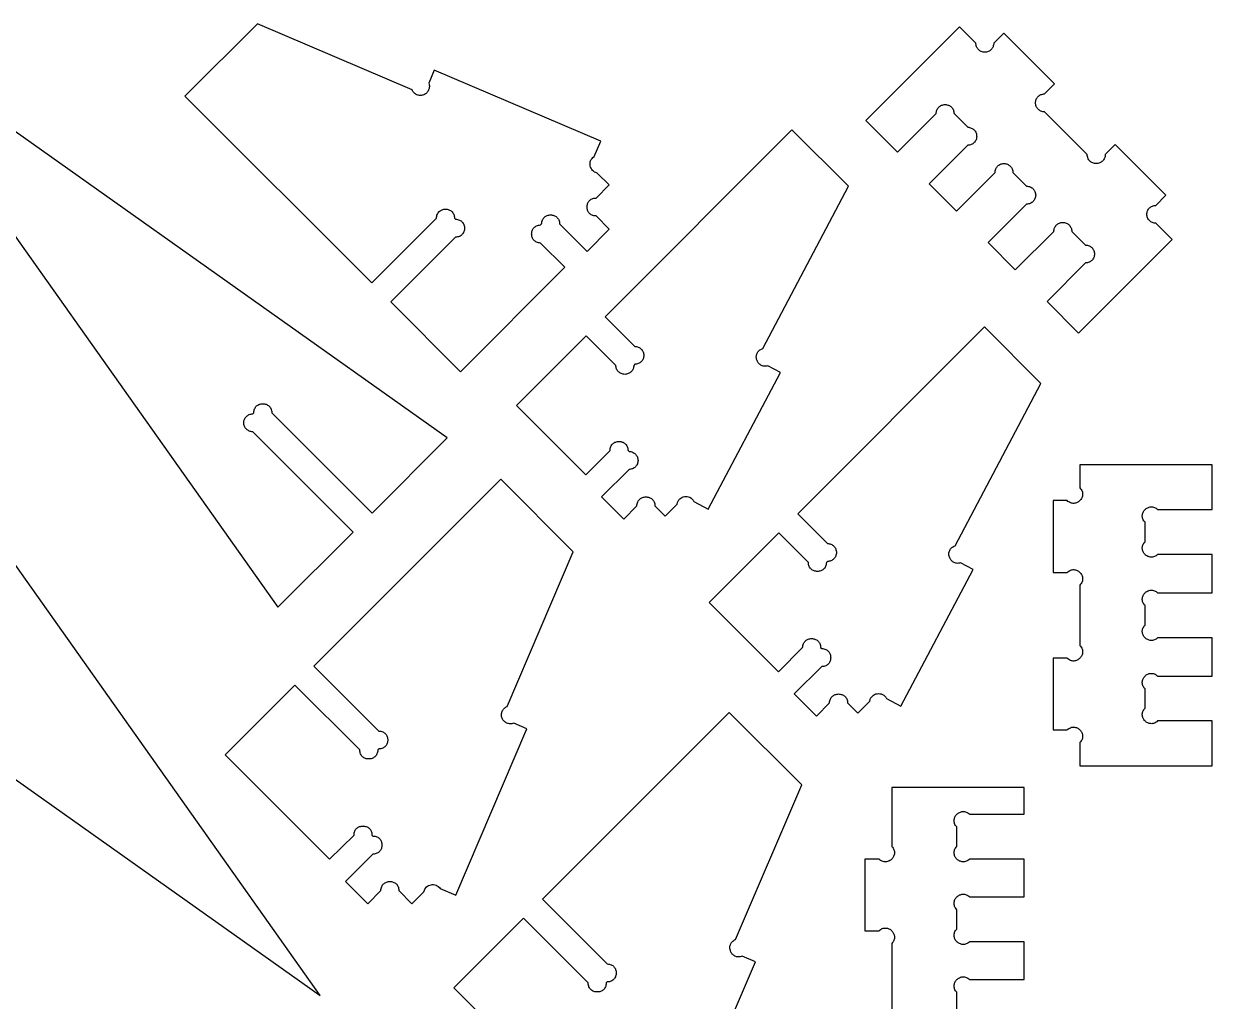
# Model space of a CAD drawing. Extents: x 105 to 1294, y 104 to 1295.
# Drawn here: x 1125.3 to 1257.9, y 1185.4 to 1294.4 of the extents above; entities that cross this region are included whole.
import ezdxf

# ---------------------------------------------------------------- set-up
doc = ezdxf.new("R2010")
doc.units = 0
doc.layers.add('LAYER_1', color=62, linetype='CONTINUOUS')

msp = doc.modelspace()

# ---------------------------------------------------------------- linework, layer by layer
at = {"layer": 'LAYER_1'}
for points in [[(1152.94, 1251.02), (1164.14, 1239.83), (1172.53, 1248.22), (1107.62, 1294.22), (1153.63, 1229.32), (1162.02, 1237.7), (1150.81, 1248.91), (1150.71, 1248.91), (1150.61, 1248.93), (1150.52, 1248.95), (1150.43, 1248.98), (1150.34, 1249.03), (1150.26, 1249.08), (1150.18, 1249.13), (1150.11, 1249.2), (1150.04, 1249.27), (1149.99, 1249.35), (1149.94, 1249.43), (1149.89, 1249.52), (1149.86, 1249.61), (1149.84, 1249.7), (1149.82, 1249.8), (1149.82, 1249.9), (1149.82, 1250.01), (1149.84, 1250.11), (1149.86, 1250.2), (1149.89, 1250.29), (1149.94, 1250.38), (1149.99, 1250.46), (1150.04, 1250.54), (1150.11, 1250.61), (1150.18, 1250.68), (1150.26, 1250.73), (1150.34, 1250.78), (1150.43, 1250.82), (1150.52, 1250.86), (1150.61, 1250.88), (1150.71, 1250.9), (1150.81, 1250.9), (1150.94, 1251.02), (1150.94, 1251.15), (1150.96, 1251.26), (1150.99, 1251.37), (1151.02, 1251.46), (1151.07, 1251.55), (1151.12, 1251.64), (1151.18, 1251.71), (1151.25, 1251.78), (1151.32, 1251.84), (1151.4, 1251.89), (1151.48, 1251.93), (1151.57, 1251.97), (1151.66, 1251.99), (1151.75, 1252.01), (1151.85, 1252.03), (1151.94, 1252.03), (1152.03, 1252.03), (1152.13, 1252.01), (1152.22, 1251.99), (1152.31, 1251.97), (1152.39, 1251.93), (1152.48, 1251.89), (1152.56, 1251.84), (1152.63, 1251.78), (1152.7, 1251.71), (1152.76, 1251.64), (1152.81, 1251.55), (1152.86, 1251.46), (1152.89, 1251.37), (1152.92, 1251.26), (1152.94, 1251.15)], [(1166.22, 1263.39), (1173.99, 1255.61), (1185.65, 1267.26), (1182.94, 1269.97), (1182.82, 1269.98), (1182.71, 1270), (1182.6, 1270.02), (1182.5, 1270.06), (1182.41, 1270.11), (1182.33, 1270.16), (1182.26, 1270.22), (1182.19, 1270.29), (1182.13, 1270.36), (1182.08, 1270.44), (1182.04, 1270.52), (1182, 1270.61), (1181.98, 1270.7), (1181.96, 1270.79), (1181.95, 1270.88), (1181.94, 1270.98), (1181.95, 1271.07), (1181.96, 1271.16), (1181.98, 1271.26), (1182, 1271.34), (1182.04, 1271.43), (1182.08, 1271.51), (1182.13, 1271.59), (1182.19, 1271.67), (1182.26, 1271.73), (1182.33, 1271.79), (1182.41, 1271.85), (1182.5, 1271.89), (1182.6, 1271.93), (1182.71, 1271.96), (1182.82, 1271.97), (1182.94, 1271.98), (1183.06, 1272.1), (1183.07, 1272.22), (1183.08, 1272.34), (1183.11, 1272.44), (1183.15, 1272.54), (1183.19, 1272.63), (1183.25, 1272.71), (1183.31, 1272.78), (1183.37, 1272.85), (1183.45, 1272.91), (1183.53, 1272.96), (1183.61, 1273), (1183.69, 1273.04), (1183.78, 1273.06), (1183.87, 1273.08), (1183.97, 1273.1), (1184.06, 1273.1), (1184.15, 1273.1), (1184.25, 1273.08), (1184.34, 1273.06), (1184.43, 1273.04), (1184.51, 1273), (1184.6, 1272.96), (1184.67, 1272.91), (1184.75, 1272.85), (1184.81, 1272.78), (1184.87, 1272.71), (1184.93, 1272.63), (1184.97, 1272.54), (1185.01, 1272.44), (1185.04, 1272.34), (1185.05, 1272.22), (1185.06, 1272.1), (1188.13, 1269.03), (1190.6, 1271.51), (1189.13, 1272.99), (1189.01, 1272.99), (1188.89, 1273.01), (1188.79, 1273.04), (1188.69, 1273.07), (1188.6, 1273.12), (1188.52, 1273.17), (1188.44, 1273.23), (1188.38, 1273.3), (1188.32, 1273.37), (1188.27, 1273.45), (1188.23, 1273.53), (1188.19, 1273.62), (1188.16, 1273.71), (1188.14, 1273.8), (1188.13, 1273.89), (1188.13, 1273.98), (1188.13, 1274.08), (1188.14, 1274.17), (1188.16, 1274.26), (1188.19, 1274.35), (1188.23, 1274.44), (1188.27, 1274.52), (1188.32, 1274.6), (1188.38, 1274.67), (1188.44, 1274.74), (1188.52, 1274.8), (1188.6, 1274.85), (1188.69, 1274.9), (1188.79, 1274.93), (1188.89, 1274.96), (1189.01, 1274.98), (1189.13, 1274.98), (1190.6, 1276.46), (1189.27, 1277.78), (1189.11, 1277.83), (1188.97, 1277.89), (1188.85, 1277.97), (1188.74, 1278.07), (1188.65, 1278.19), (1188.57, 1278.31), (1188.52, 1278.44), (1188.48, 1278.58), (1188.46, 1278.72), (1188.47, 1278.86), (1188.49, 1279.01), (1188.53, 1279.14), (1188.6, 1279.28), (1188.68, 1279.4), (1188.79, 1279.51), (1188.92, 1279.61), (1189.66, 1281.34), (1171.08, 1289.26), (1170.46, 1287.81), (1170.49, 1287.71), (1170.52, 1287.62), (1170.53, 1287.52), (1170.53, 1287.42), (1170.52, 1287.32), (1170.51, 1287.23), (1170.48, 1287.14), (1170.45, 1287.05), (1170.41, 1286.96), (1170.36, 1286.88), (1170.3, 1286.8), (1170.23, 1286.73), (1170.16, 1286.66), (1170.08, 1286.6), (1169.99, 1286.55), (1169.9, 1286.51), (1169.8, 1286.48), (1169.71, 1286.45), (1169.61, 1286.44), (1169.51, 1286.44), (1169.42, 1286.44), (1169.32, 1286.46), (1169.23, 1286.48), (1169.14, 1286.52), (1169.05, 1286.56), (1168.97, 1286.61), (1168.89, 1286.67), (1168.82, 1286.73), (1168.76, 1286.8), (1168.7, 1286.88), (1168.65, 1286.97), (1168.6, 1287.06), (1151.33, 1294.44), (1143.25, 1286.36), (1164.1, 1265.51), (1171.33, 1272.74), (1171.34, 1272.86), (1171.35, 1272.98), (1171.38, 1273.08), (1171.42, 1273.18), (1171.46, 1273.27), (1171.52, 1273.35), (1171.58, 1273.43), (1171.64, 1273.49), (1171.72, 1273.55), (1171.8, 1273.6), (1171.88, 1273.64), (1171.96, 1273.68), (1172.05, 1273.71), (1172.15, 1273.73), (1172.24, 1273.74), (1172.33, 1273.74), (1172.43, 1273.74), (1172.52, 1273.73), (1172.61, 1273.71), (1172.7, 1273.68), (1172.79, 1273.64), (1172.87, 1273.6), (1172.95, 1273.55), (1173.02, 1273.49), (1173.09, 1273.43), (1173.15, 1273.35), (1173.2, 1273.27), (1173.25, 1273.18), (1173.29, 1273.08), (1173.31, 1272.98), (1173.33, 1272.86), (1173.34, 1272.74), (1173.45, 1272.62), (1173.57, 1272.62), (1173.68, 1272.6), (1173.79, 1272.57), (1173.89, 1272.53), (1173.98, 1272.49), (1174.06, 1272.44), (1174.14, 1272.38), (1174.2, 1272.31), (1174.26, 1272.24), (1174.31, 1272.16), (1174.36, 1272.08), (1174.39, 1271.99), (1174.42, 1271.9), (1174.44, 1271.81), (1174.45, 1271.72), (1174.45, 1271.62), (1174.45, 1271.53), (1174.44, 1271.44), (1174.42, 1271.34), (1174.39, 1271.26), (1174.36, 1271.17), (1174.31, 1271.09), (1174.26, 1271.01), (1174.2, 1270.94), (1174.14, 1270.87), (1174.06, 1270.81), (1173.98, 1270.75), (1173.89, 1270.71), (1173.79, 1270.67), (1173.68, 1270.65), (1173.57, 1270.63), (1173.45, 1270.62)], [(1227.09, 1284.42), (1227.09, 1284.52), (1227.11, 1284.62), (1227.13, 1284.71), (1227.17, 1284.81), (1227.21, 1284.89), (1227.26, 1284.98), (1227.32, 1285.05), (1227.38, 1285.12), (1227.45, 1285.19), (1227.53, 1285.25), (1227.61, 1285.3), (1227.7, 1285.34), (1227.79, 1285.37), (1227.89, 1285.4), (1227.99, 1285.41), (1228.09, 1285.42), (1228.19, 1285.41), (1228.29, 1285.4), (1228.39, 1285.37), (1228.48, 1285.34), (1228.56, 1285.3), (1228.65, 1285.25), (1228.72, 1285.19), (1228.79, 1285.12), (1228.86, 1285.05), (1228.92, 1284.98), (1228.97, 1284.89), (1229.01, 1284.81), (1229.04, 1284.71), (1229.07, 1284.62), (1229.08, 1284.52), (1229.09, 1284.42), (1230.62, 1282.88), (1230.72, 1282.88), (1230.82, 1282.86), (1230.92, 1282.84), (1231.01, 1282.8), (1231.1, 1282.76), (1231.18, 1282.71), (1231.26, 1282.65), (1231.33, 1282.59), (1231.39, 1282.51), (1231.45, 1282.44), (1231.5, 1282.35), (1231.54, 1282.27), (1231.58, 1282.17), (1231.6, 1282.08), (1231.61, 1281.98), (1231.62, 1281.88), (1231.61, 1281.77), (1231.6, 1281.67), (1231.58, 1281.58), (1231.54, 1281.49), (1231.5, 1281.4), (1231.45, 1281.32), (1231.39, 1281.24), (1231.33, 1281.17), (1231.26, 1281.11), (1231.18, 1281.05), (1231.1, 1281), (1231.01, 1280.96), (1230.92, 1280.92), (1230.82, 1280.9), (1230.72, 1280.88), (1230.62, 1280.88), (1226.32, 1276.57), (1229.35, 1273.54), (1233.66, 1277.84), (1233.66, 1277.94), (1233.68, 1278.04), (1233.7, 1278.14), (1233.74, 1278.23), (1233.78, 1278.32), (1233.83, 1278.4), (1233.89, 1278.48), (1233.95, 1278.55), (1234.02, 1278.61), (1234.1, 1278.67), (1234.18, 1278.72), (1234.27, 1278.76), (1234.36, 1278.79), (1234.45, 1278.82), (1234.55, 1278.83), (1234.66, 1278.84), (1234.76, 1278.83), (1234.86, 1278.82), (1234.95, 1278.79), (1235.05, 1278.76), (1235.13, 1278.72), (1235.21, 1278.67), (1235.29, 1278.61), (1235.36, 1278.55), (1235.43, 1278.48), (1235.48, 1278.4), (1235.53, 1278.32), (1235.58, 1278.23), (1235.61, 1278.14), (1235.63, 1278.04), (1235.65, 1277.94), (1235.65, 1277.84), (1237.19, 1276.31), (1237.29, 1276.3), (1237.39, 1276.29), (1237.49, 1276.26), (1237.58, 1276.23), (1237.67, 1276.19), (1237.75, 1276.14), (1237.83, 1276.08), (1237.9, 1276.01), (1237.97, 1275.94), (1238.03, 1275.87), (1238.08, 1275.78), (1238.12, 1275.7), (1238.15, 1275.61), (1238.18, 1275.51), (1238.19, 1275.41), (1238.2, 1275.31), (1238.19, 1275.21), (1238.18, 1275.11), (1238.15, 1275.01), (1238.12, 1274.92), (1238.08, 1274.83), (1238.03, 1274.75), (1237.97, 1274.67), (1237.9, 1274.6), (1237.83, 1274.54), (1237.75, 1274.48), (1237.67, 1274.43), (1237.58, 1274.39), (1237.49, 1274.35), (1237.39, 1274.33), (1237.29, 1274.31), (1237.19, 1274.31), (1232.89, 1270.01), (1235.92, 1266.97), (1240.23, 1271.27), (1240.23, 1271.38), (1240.25, 1271.47), (1240.27, 1271.57), (1240.3, 1271.66), (1240.35, 1271.75), (1240.4, 1271.83), (1240.45, 1271.91), (1240.52, 1271.98), (1240.59, 1272.04), (1240.67, 1272.1), (1240.75, 1272.15), (1240.84, 1272.19), (1240.93, 1272.23), (1241.02, 1272.25), (1241.12, 1272.27), (1241.22, 1272.27), (1241.33, 1272.27), (1241.43, 1272.25), (1241.52, 1272.23), (1241.61, 1272.19), (1241.7, 1272.15), (1241.78, 1272.1), (1241.86, 1272.04), (1241.93, 1271.98), (1242, 1271.91), (1242.05, 1271.83), (1242.1, 1271.75), (1242.14, 1271.66), (1242.18, 1271.57), (1242.2, 1271.47), (1242.22, 1271.38), (1242.22, 1271.27), (1243.77, 1269.74), (1243.87, 1269.73), (1243.97, 1269.72), (1244.06, 1269.69), (1244.15, 1269.66), (1244.24, 1269.62), (1244.32, 1269.57), (1244.4, 1269.51), (1244.47, 1269.45), (1244.54, 1269.38), (1244.59, 1269.3), (1244.64, 1269.22), (1244.69, 1269.13), (1244.72, 1269.04), (1244.74, 1268.94), (1244.76, 1268.84), (1244.76, 1268.74), (1244.76, 1268.64), (1244.74, 1268.54), (1244.72, 1268.44), (1244.69, 1268.35), (1244.64, 1268.26), (1244.59, 1268.18), (1244.54, 1268.1), (1244.47, 1268.03), (1244.4, 1267.97), (1244.32, 1267.91), (1244.24, 1267.86), (1244.15, 1267.82), (1244.06, 1267.79), (1243.97, 1267.76), (1243.87, 1267.75), (1243.77, 1267.74), (1239.46, 1263.44), (1242.99, 1259.9), (1253.44, 1270.35), (1251.61, 1272.17), (1251.51, 1272.18), (1251.41, 1272.19), (1251.31, 1272.22), (1251.22, 1272.25), (1251.13, 1272.29), (1251.05, 1272.34), (1250.97, 1272.4), (1250.9, 1272.47), (1250.84, 1272.54), (1250.78, 1272.61), (1250.73, 1272.7), (1250.69, 1272.78), (1250.65, 1272.88), (1250.63, 1272.97), (1250.61, 1273.07), (1250.61, 1273.17), (1250.61, 1273.28), (1250.63, 1273.37), (1250.65, 1273.47), (1250.69, 1273.56), (1250.73, 1273.65), (1250.78, 1273.73), (1250.84, 1273.81), (1250.9, 1273.88), (1250.97, 1273.94), (1251.05, 1274), (1251.13, 1274.05), (1251.22, 1274.09), (1251.31, 1274.13), (1251.41, 1274.15), (1251.51, 1274.17), (1251.61, 1274.17), (1252.74, 1275.3), (1247.08, 1280.95), (1245.96, 1279.83), (1245.95, 1279.73), (1245.94, 1279.63), (1245.91, 1279.53), (1245.88, 1279.44), (1245.84, 1279.35), (1245.78, 1279.27), (1245.73, 1279.19), (1245.66, 1279.12), (1245.59, 1279.06), (1245.51, 1279), (1245.43, 1278.95), (1245.34, 1278.91), (1245.25, 1278.88), (1245.15, 1278.85), (1245.05, 1278.84), (1244.95, 1278.83), (1244.85, 1278.84), (1244.75, 1278.85), (1244.65, 1278.88), (1244.56, 1278.91), (1244.47, 1278.95), (1244.39, 1279), (1244.32, 1279.06), (1244.24, 1279.12), (1244.18, 1279.19), (1244.12, 1279.27), (1244.07, 1279.35), (1244.03, 1279.44), (1244, 1279.53), (1243.97, 1279.63), (1243.96, 1279.73), (1243.95, 1279.83), (1239.18, 1284.6), (1239.08, 1284.61), (1238.98, 1284.62), (1238.88, 1284.65), (1238.79, 1284.68), (1238.7, 1284.73), (1238.62, 1284.78), (1238.54, 1284.84), (1238.47, 1284.9), (1238.41, 1284.97), (1238.35, 1285.05), (1238.3, 1285.13), (1238.26, 1285.22), (1238.22, 1285.31), (1238.2, 1285.41), (1238.18, 1285.51), (1238.18, 1285.61), (1238.18, 1285.71), (1238.2, 1285.81), (1238.22, 1285.91), (1238.26, 1286), (1238.3, 1286.09), (1238.35, 1286.17), (1238.41, 1286.25), (1238.47, 1286.32), (1238.54, 1286.38), (1238.62, 1286.44), (1238.7, 1286.49), (1238.79, 1286.53), (1238.88, 1286.56), (1238.98, 1286.59), (1239.08, 1286.6), (1239.18, 1286.61), (1240.3, 1287.73), (1234.64, 1293.39), (1233.52, 1292.27), (1233.51, 1292.17), (1233.5, 1292.07), (1233.47, 1291.97), (1233.44, 1291.88), (1233.4, 1291.79), (1233.35, 1291.71), (1233.29, 1291.63), (1233.23, 1291.56), (1233.16, 1291.49), (1233.08, 1291.43), (1233, 1291.38), (1232.91, 1291.34), (1232.82, 1291.31), (1232.72, 1291.28), (1232.62, 1291.27), (1232.52, 1291.26), (1232.42, 1291.27), (1232.32, 1291.28), (1232.22, 1291.31), (1232.13, 1291.34), (1232.04, 1291.38), (1231.96, 1291.43), (1231.89, 1291.49), (1231.81, 1291.56), (1231.75, 1291.63), (1231.69, 1291.71), (1231.64, 1291.79), (1231.6, 1291.88), (1231.57, 1291.97), (1231.54, 1292.07), (1231.53, 1292.17), (1231.52, 1292.27), (1229.7, 1294.09), (1219.25, 1283.65), (1222.79, 1280.11)], [(1190.69, 1246.82), (1190.7, 1246.94), (1190.72, 1247.06), (1190.74, 1247.16), (1190.78, 1247.26), (1190.83, 1247.35), (1190.88, 1247.43), (1190.94, 1247.51), (1191.01, 1247.57), (1191.08, 1247.63), (1191.16, 1247.68), (1191.24, 1247.73), (1191.33, 1247.76), (1191.42, 1247.79), (1191.51, 1247.81), (1191.6, 1247.82), (1191.7, 1247.82), (1191.79, 1247.82), (1191.88, 1247.81), (1191.98, 1247.79), (1192.06, 1247.76), (1192.15, 1247.73), (1192.23, 1247.68), (1192.31, 1247.63), (1192.39, 1247.57), (1192.45, 1247.51), (1192.51, 1247.43), (1192.57, 1247.35), (1192.61, 1247.26), (1192.65, 1247.16), (1192.68, 1247.06), (1192.69, 1246.94), (1192.7, 1246.82), (1192.81, 1246.71), (1192.91, 1246.7), (1193.01, 1246.69), (1193.11, 1246.66), (1193.2, 1246.63), (1193.29, 1246.58), (1193.37, 1246.53), (1193.45, 1246.47), (1193.52, 1246.41), (1193.59, 1246.34), (1193.65, 1246.26), (1193.7, 1246.18), (1193.74, 1246.09), (1193.77, 1246), (1193.8, 1245.9), (1193.81, 1245.8), (1193.82, 1245.7), (1193.81, 1245.6), (1193.8, 1245.5), (1193.77, 1245.4), (1193.74, 1245.31), (1193.7, 1245.22), (1193.65, 1245.14), (1193.59, 1245.06), (1193.52, 1244.99), (1193.45, 1244.93), (1193.37, 1244.87), (1193.29, 1244.82), (1193.2, 1244.78), (1193.11, 1244.75), (1193.01, 1244.72), (1192.91, 1244.71), (1192.81, 1244.7), (1189.75, 1241.64), (1192.23, 1239.16), (1193.7, 1240.63), (1193.7, 1240.75), (1193.72, 1240.87), (1193.75, 1240.97), (1193.78, 1241.07), (1193.83, 1241.16), (1193.88, 1241.25), (1193.94, 1241.32), (1194.01, 1241.39), (1194.08, 1241.45), (1194.16, 1241.5), (1194.25, 1241.54), (1194.33, 1241.57), (1194.42, 1241.6), (1194.51, 1241.62), (1194.61, 1241.63), (1194.7, 1241.64), (1194.79, 1241.63), (1194.89, 1241.62), (1194.98, 1241.6), (1195.07, 1241.57), (1195.15, 1241.54), (1195.24, 1241.5), (1195.32, 1241.45), (1195.39, 1241.39), (1195.46, 1241.32), (1195.52, 1241.25), (1195.57, 1241.16), (1195.62, 1241.07), (1195.65, 1240.97), (1195.68, 1240.87), (1195.7, 1240.75), (1195.7, 1240.63), (1196.84, 1239.5), (1198.17, 1240.84), (1198.21, 1241.01), (1198.28, 1241.16), (1198.36, 1241.3), (1198.47, 1241.41), (1198.59, 1241.51), (1198.72, 1241.58), (1198.86, 1241.64), (1199.01, 1241.67), (1199.16, 1241.68), (1199.31, 1241.67), (1199.46, 1241.64), (1199.61, 1241.59), (1199.74, 1241.51), (1199.86, 1241.4), (1199.97, 1241.27), (1200.06, 1241.12), (1201.66, 1240.27), (1209.72, 1255.53), (1208.32, 1256.27), (1208.2, 1256.24), (1208.09, 1256.22), (1207.98, 1256.22), (1207.88, 1256.22), (1207.78, 1256.24), (1207.68, 1256.27), (1207.59, 1256.3), (1207.51, 1256.35), (1207.43, 1256.4), (1207.36, 1256.46), (1207.29, 1256.53), (1207.24, 1256.6), (1207.18, 1256.68), (1207.14, 1256.76), (1207.1, 1256.84), (1207.07, 1256.93), (1207.04, 1257.02), (1207.03, 1257.12), (1207.02, 1257.21), (1207.02, 1257.3), (1207.03, 1257.39), (1207.04, 1257.49), (1207.07, 1257.58), (1207.1, 1257.66), (1207.15, 1257.75), (1207.2, 1257.83), (1207.26, 1257.9), (1207.33, 1257.97), (1207.42, 1258.04), (1207.51, 1258.09), (1207.61, 1258.14), (1207.73, 1258.19), (1217.29, 1276.3), (1211, 1282.59), (1190.15, 1261.74), (1193.46, 1258.43), (1193.56, 1258.42), (1193.66, 1258.41), (1193.76, 1258.38), (1193.85, 1258.35), (1193.94, 1258.31), (1194.02, 1258.26), (1194.1, 1258.2), (1194.17, 1258.14), (1194.23, 1258.07), (1194.29, 1257.99), (1194.34, 1257.91), (1194.38, 1257.82), (1194.42, 1257.73), (1194.44, 1257.63), (1194.46, 1257.53), (1194.46, 1257.43), (1194.46, 1257.33), (1194.44, 1257.23), (1194.42, 1257.13), (1194.38, 1257.04), (1194.34, 1256.95), (1194.29, 1256.87), (1194.23, 1256.8), (1194.17, 1256.72), (1194.1, 1256.66), (1194.02, 1256.6), (1193.94, 1256.55), (1193.85, 1256.51), (1193.76, 1256.48), (1193.66, 1256.45), (1193.56, 1256.44), (1193.46, 1256.43), (1193.34, 1256.31), (1193.34, 1256.21), (1193.32, 1256.11), (1193.3, 1256.01), (1193.26, 1255.92), (1193.22, 1255.83), (1193.17, 1255.75), (1193.11, 1255.67), (1193.05, 1255.6), (1192.98, 1255.54), (1192.9, 1255.48), (1192.82, 1255.43), (1192.73, 1255.39), (1192.64, 1255.36), (1192.54, 1255.33), (1192.44, 1255.32), (1192.34, 1255.31), (1192.24, 1255.32), (1192.14, 1255.33), (1192.04, 1255.36), (1191.95, 1255.39), (1191.86, 1255.43), (1191.78, 1255.48), (1191.7, 1255.54), (1191.63, 1255.6), (1191.57, 1255.67), (1191.51, 1255.75), (1191.46, 1255.83), (1191.41, 1255.92), (1191.38, 1256.01), (1191.36, 1256.11), (1191.34, 1256.21), (1191.33, 1256.31), (1188.02, 1259.62), (1180.24, 1251.84), (1187.98, 1244.11)], [(1212.19, 1224.83), (1212.2, 1224.95), (1212.21, 1225.06), (1212.24, 1225.17), (1212.28, 1225.26), (1212.32, 1225.35), (1212.38, 1225.43), (1212.44, 1225.51), (1212.5, 1225.58), (1212.58, 1225.63), (1212.65, 1225.68), (1212.74, 1225.73), (1212.82, 1225.76), (1212.91, 1225.79), (1213, 1225.81), (1213.1, 1225.82), (1213.19, 1225.82), (1213.28, 1225.82), (1213.38, 1225.81), (1213.47, 1225.79), (1213.56, 1225.76), (1213.64, 1225.73), (1213.73, 1225.68), (1213.8, 1225.63), (1213.88, 1225.58), (1213.94, 1225.51), (1214, 1225.43), (1214.06, 1225.35), (1214.1, 1225.26), (1214.14, 1225.17), (1214.17, 1225.06), (1214.18, 1224.95), (1214.19, 1224.83), (1214.32, 1224.7), (1214.44, 1224.7), (1214.55, 1224.68), (1214.66, 1224.65), (1214.76, 1224.62), (1214.85, 1224.57), (1214.93, 1224.52), (1215, 1224.46), (1215.07, 1224.39), (1215.13, 1224.32), (1215.18, 1224.24), (1215.22, 1224.16), (1215.26, 1224.07), (1215.28, 1223.98), (1215.3, 1223.89), (1215.31, 1223.8), (1215.32, 1223.7), (1215.31, 1223.61), (1215.3, 1223.51), (1215.28, 1223.42), (1215.26, 1223.33), (1215.22, 1223.25), (1215.18, 1223.16), (1215.13, 1223.09), (1215.07, 1223.01), (1215, 1222.94), (1214.93, 1222.88), (1214.85, 1222.83), (1214.76, 1222.79), (1214.66, 1222.75), (1214.55, 1222.72), (1214.44, 1222.7), (1214.32, 1222.7), (1211.25, 1219.64), (1213.73, 1217.16), (1215.2, 1218.64), (1215.2, 1218.76), (1215.22, 1218.87), (1215.25, 1218.98), (1215.28, 1219.08), (1215.33, 1219.17), (1215.38, 1219.25), (1215.44, 1219.32), (1215.51, 1219.39), (1215.58, 1219.45), (1215.66, 1219.5), (1215.74, 1219.54), (1215.83, 1219.58), (1215.92, 1219.6), (1216.01, 1219.62), (1216.1, 1219.63), (1216.2, 1219.64), (1216.29, 1219.63), (1216.39, 1219.62), (1216.48, 1219.6), (1216.57, 1219.58), (1216.65, 1219.54), (1216.74, 1219.5), (1216.81, 1219.45), (1216.89, 1219.39), (1216.96, 1219.32), (1217.02, 1219.25), (1217.07, 1219.17), (1217.11, 1219.08), (1217.15, 1218.98), (1217.18, 1218.87), (1217.2, 1218.76), (1217.2, 1218.64), (1218.34, 1217.5), (1219.67, 1218.83), (1219.71, 1219.01), (1219.77, 1219.16), (1219.86, 1219.3), (1219.97, 1219.41), (1220.09, 1219.51), (1220.22, 1219.59), (1220.36, 1219.64), (1220.51, 1219.67), (1220.66, 1219.69), (1220.81, 1219.67), (1220.96, 1219.64), (1221.1, 1219.58), (1221.24, 1219.5), (1221.36, 1219.4), (1221.47, 1219.27), (1221.56, 1219.12), (1223.16, 1218.27), (1231.22, 1233.54), (1229.82, 1234.28), (1229.7, 1234.25), (1229.59, 1234.23), (1229.48, 1234.22), (1229.37, 1234.23), (1229.27, 1234.24), (1229.18, 1234.27), (1229.09, 1234.31), (1229.01, 1234.35), (1228.93, 1234.4), (1228.86, 1234.46), (1228.79, 1234.53), (1228.73, 1234.6), (1228.68, 1234.68), (1228.64, 1234.76), (1228.6, 1234.85), (1228.57, 1234.93), (1228.54, 1235.03), (1228.52, 1235.12), (1228.52, 1235.21), (1228.52, 1235.3), (1228.52, 1235.4), (1228.54, 1235.49), (1228.57, 1235.58), (1228.6, 1235.67), (1228.64, 1235.75), (1228.7, 1235.83), (1228.76, 1235.9), (1228.83, 1235.97), (1228.91, 1236.04), (1229.01, 1236.09), (1229.11, 1236.14), (1229.22, 1236.18), (1238.79, 1254.3), (1232.5, 1260.6), (1211.65, 1239.75), (1214.96, 1236.43), (1215.06, 1236.42), (1215.16, 1236.41), (1215.26, 1236.38), (1215.35, 1236.35), (1215.44, 1236.31), (1215.52, 1236.26), (1215.6, 1236.2), (1215.67, 1236.14), (1215.73, 1236.06), (1215.79, 1235.99), (1215.84, 1235.91), (1215.88, 1235.82), (1215.91, 1235.73), (1215.94, 1235.63), (1215.95, 1235.53), (1215.96, 1235.43), (1215.95, 1235.33), (1215.94, 1235.23), (1215.91, 1235.13), (1215.88, 1235.04), (1215.84, 1234.95), (1215.79, 1234.87), (1215.73, 1234.79), (1215.67, 1234.72), (1215.6, 1234.66), (1215.52, 1234.6), (1215.44, 1234.55), (1215.35, 1234.51), (1215.26, 1234.48), (1215.16, 1234.45), (1215.06, 1234.44), (1214.96, 1234.43), (1214.84, 1234.31), (1214.83, 1234.19), (1214.82, 1234.07), (1214.79, 1233.97), (1214.75, 1233.87), (1214.71, 1233.78), (1214.65, 1233.7), (1214.59, 1233.63), (1214.53, 1233.56), (1214.45, 1233.5), (1214.38, 1233.45), (1214.29, 1233.41), (1214.21, 1233.37), (1214.12, 1233.35), (1214.03, 1233.33), (1213.93, 1233.31), (1213.84, 1233.31), (1213.75, 1233.31), (1213.65, 1233.33), (1213.56, 1233.35), (1213.47, 1233.37), (1213.39, 1233.41), (1213.3, 1233.45), (1213.23, 1233.5), (1213.15, 1233.56), (1213.09, 1233.63), (1213.03, 1233.7), (1212.97, 1233.78), (1212.93, 1233.87), (1212.89, 1233.97), (1212.86, 1234.07), (1212.85, 1234.19), (1212.84, 1234.31), (1209.53, 1237.62), (1201.75, 1229.84), (1209.48, 1222.11)], [(1257.9, 1235.22), (1251.81, 1235.22), (1251.72, 1235.14), (1251.63, 1235.07), (1251.54, 1235.01), (1251.44, 1234.97), (1251.35, 1234.94), (1251.25, 1234.92), (1251.16, 1234.91), (1251.06, 1234.91), (1250.97, 1234.92), (1250.88, 1234.94), (1250.79, 1234.97), (1250.7, 1235), (1250.62, 1235.05), (1250.54, 1235.1), (1250.47, 1235.15), (1250.4, 1235.22), (1250.34, 1235.29), (1250.28, 1235.36), (1250.23, 1235.44), (1250.18, 1235.52), (1250.15, 1235.61), (1250.12, 1235.7), (1250.1, 1235.79), (1250.09, 1235.88), (1250.09, 1235.97), (1250.1, 1236.07), (1250.12, 1236.17), (1250.15, 1236.26), (1250.19, 1236.36), (1250.25, 1236.45), (1250.32, 1236.54), (1250.4, 1236.63), (1250.4, 1238.8), (1250.32, 1238.89), (1250.25, 1238.98), (1250.19, 1239.07), (1250.15, 1239.17), (1250.12, 1239.26), (1250.1, 1239.36), (1250.09, 1239.46), (1250.09, 1239.55), (1250.1, 1239.64), (1250.12, 1239.73), (1250.15, 1239.82), (1250.18, 1239.91), (1250.23, 1239.99), (1250.28, 1240.07), (1250.34, 1240.15), (1250.4, 1240.22), (1250.47, 1240.28), (1250.54, 1240.34), (1250.62, 1240.39), (1250.7, 1240.43), (1250.79, 1240.47), (1250.88, 1240.5), (1250.97, 1240.52), (1251.06, 1240.53), (1251.16, 1240.53), (1251.25, 1240.52), (1251.35, 1240.5), (1251.44, 1240.47), (1251.54, 1240.42), (1251.63, 1240.37), (1251.72, 1240.3), (1251.81, 1240.22), (1257.9, 1240.22), (1257.9, 1245.21), (1243.13, 1245.21), (1243.13, 1242.63), (1243.21, 1242.54), (1243.28, 1242.45), (1243.34, 1242.36), (1243.38, 1242.26), (1243.41, 1242.17), (1243.43, 1242.07), (1243.44, 1241.97), (1243.44, 1241.88), (1243.43, 1241.79), (1243.41, 1241.7), (1243.38, 1241.61), (1243.34, 1241.52), (1243.3, 1241.44), (1243.25, 1241.36), (1243.19, 1241.29), (1243.13, 1241.22), (1243.06, 1241.15), (1242.98, 1241.1), (1242.91, 1241.05), (1242.82, 1241), (1242.74, 1240.97), (1242.65, 1240.94), (1242.56, 1240.92), (1242.46, 1240.91), (1242.37, 1240.91), (1242.27, 1240.92), (1242.18, 1240.94), (1242.08, 1240.97), (1241.99, 1241.01), (1241.89, 1241.07), (1241.8, 1241.14), (1241.71, 1241.22), (1240.13, 1241.22), (1240.13, 1233.21), (1241.71, 1233.21), (1241.8, 1233.29), (1241.89, 1233.36), (1241.99, 1233.42), (1242.08, 1233.46), (1242.18, 1233.49), (1242.27, 1233.51), (1242.37, 1233.52), (1242.46, 1233.52), (1242.56, 1233.51), (1242.65, 1233.49), (1242.74, 1233.46), (1242.82, 1233.43), (1242.91, 1233.38), (1242.98, 1233.33), (1243.06, 1233.28), (1243.13, 1233.21), (1243.19, 1233.14), (1243.25, 1233.07), (1243.3, 1232.99), (1243.34, 1232.91), (1243.38, 1232.82), (1243.41, 1232.73), (1243.43, 1232.64), (1243.44, 1232.55), (1243.44, 1232.46), (1243.43, 1232.36), (1243.41, 1232.27), (1243.38, 1232.17), (1243.34, 1232.08), (1243.28, 1231.98), (1243.21, 1231.89), (1243.13, 1231.8), (1243.13, 1225.05), (1243.21, 1224.96), (1243.28, 1224.86), (1243.34, 1224.77), (1243.38, 1224.68), (1243.41, 1224.58), (1243.43, 1224.48), (1243.44, 1224.39), (1243.44, 1224.29), (1243.43, 1224.2), (1243.41, 1224.11), (1243.38, 1224.02), (1243.34, 1223.94), (1243.3, 1223.85), (1243.25, 1223.78), (1243.19, 1223.7), (1243.13, 1223.63), (1243.06, 1223.57), (1242.98, 1223.51), (1242.91, 1223.46), (1242.82, 1223.42), (1242.74, 1223.38), (1242.65, 1223.35), (1242.56, 1223.33), (1242.46, 1223.32), (1242.37, 1223.32), (1242.27, 1223.33), (1242.18, 1223.35), (1242.08, 1223.38), (1241.99, 1223.43), (1241.89, 1223.48), (1241.8, 1223.55), (1241.71, 1223.63), (1240.13, 1223.63), (1240.13, 1215.64), (1241.71, 1215.64), (1241.8, 1215.72), (1241.89, 1215.79), (1241.99, 1215.84), (1242.08, 1215.88), (1242.18, 1215.92), (1242.27, 1215.94), (1242.37, 1215.95), (1242.46, 1215.94), (1242.56, 1215.93), (1242.65, 1215.91), (1242.74, 1215.89), (1242.82, 1215.85), (1242.91, 1215.81), (1242.98, 1215.76), (1243.06, 1215.7), (1243.13, 1215.63), (1243.19, 1215.57), (1243.25, 1215.49), (1243.3, 1215.41), (1243.34, 1215.33), (1243.38, 1215.24), (1243.41, 1215.15), (1243.43, 1215.06), (1243.44, 1214.97), (1243.44, 1214.88), (1243.43, 1214.78), (1243.41, 1214.68), (1243.38, 1214.59), (1243.34, 1214.49), (1243.28, 1214.4), (1243.21, 1214.31), (1243.13, 1214.21), (1243.13, 1211.63), (1257.9, 1211.63), (1257.9, 1216.63), (1251.81, 1216.63), (1251.72, 1216.55), (1251.63, 1216.48), (1251.54, 1216.43), (1251.44, 1216.39), (1251.35, 1216.35), (1251.25, 1216.33), (1251.16, 1216.32), (1251.06, 1216.33), (1250.97, 1216.34), (1250.88, 1216.35), (1250.79, 1216.38), (1250.7, 1216.42), (1250.62, 1216.46), (1250.54, 1216.51), (1250.47, 1216.57), (1250.4, 1216.63), (1250.34, 1216.7), (1250.28, 1216.78), (1250.23, 1216.86), (1250.18, 1216.94), (1250.15, 1217.02), (1250.12, 1217.11), (1250.1, 1217.2), (1250.09, 1217.3), (1250.09, 1217.39), (1250.1, 1217.49), (1250.12, 1217.58), (1250.15, 1217.68), (1250.19, 1217.77), (1250.25, 1217.87), (1250.32, 1217.96), (1250.4, 1218.05), (1250.4, 1220.21), (1250.32, 1220.3), (1250.25, 1220.4), (1250.19, 1220.49), (1250.15, 1220.59), (1250.12, 1220.68), (1250.1, 1220.78), (1250.09, 1220.87), (1250.09, 1220.97), (1250.1, 1221.06), (1250.12, 1221.15), (1250.15, 1221.24), (1250.18, 1221.33), (1250.23, 1221.41), (1250.28, 1221.49), (1250.34, 1221.57), (1250.4, 1221.63), (1250.47, 1221.7), (1250.54, 1221.76), (1250.62, 1221.81), (1250.7, 1221.85), (1250.79, 1221.89), (1250.88, 1221.91), (1250.97, 1221.93), (1251.06, 1221.94), (1251.16, 1221.94), (1251.25, 1221.94), (1251.35, 1221.92), (1251.44, 1221.88), (1251.54, 1221.84), (1251.63, 1221.78), (1251.72, 1221.72), (1251.81, 1221.64), (1257.9, 1221.64), (1257.9, 1225.92), (1251.81, 1225.92), (1251.72, 1225.84), (1251.63, 1225.77), (1251.54, 1225.72), (1251.44, 1225.67), (1251.35, 1225.64), (1251.25, 1225.62), (1251.16, 1225.61), (1251.06, 1225.61), (1250.97, 1225.62), (1250.88, 1225.64), (1250.79, 1225.67), (1250.7, 1225.71), (1250.62, 1225.75), (1250.54, 1225.8), (1250.47, 1225.86), (1250.4, 1225.92), (1250.34, 1225.99), (1250.28, 1226.06), (1250.23, 1226.14), (1250.18, 1226.23), (1250.15, 1226.31), (1250.12, 1226.4), (1250.1, 1226.49), (1250.09, 1226.58), (1250.09, 1226.68), (1250.1, 1226.77), (1250.12, 1226.87), (1250.15, 1226.96), (1250.19, 1227.06), (1250.25, 1227.15), (1250.32, 1227.25), (1250.4, 1227.33), (1250.4, 1229.51), (1250.32, 1229.6), (1250.25, 1229.69), (1250.19, 1229.79), (1250.15, 1229.88), (1250.12, 1229.98), (1250.1, 1230.07), (1250.09, 1230.17), (1250.09, 1230.26), (1250.1, 1230.35), (1250.12, 1230.45), (1250.15, 1230.53), (1250.18, 1230.62), (1250.23, 1230.7), (1250.28, 1230.78), (1250.34, 1230.85), (1250.4, 1230.92), (1250.47, 1230.99), (1250.54, 1231.04), (1250.62, 1231.09), (1250.7, 1231.14), (1250.79, 1231.17), (1250.88, 1231.2), (1250.97, 1231.22), (1251.06, 1231.23), (1251.16, 1231.23), (1251.25, 1231.22), (1251.35, 1231.2), (1251.44, 1231.17), (1251.54, 1231.13), (1251.63, 1231.07), (1251.72, 1231), (1251.81, 1230.92), (1257.9, 1230.92)], [(1155.52, 1220.62), (1147.75, 1212.84), (1159.4, 1201.19), (1162.12, 1203.9), (1162.12, 1204.03), (1162.14, 1204.14), (1162.16, 1204.24), (1162.2, 1204.34), (1162.25, 1204.43), (1162.3, 1204.51), (1162.36, 1204.59), (1162.43, 1204.65), (1162.5, 1204.71), (1162.58, 1204.76), (1162.66, 1204.81), (1162.75, 1204.84), (1162.84, 1204.87), (1162.93, 1204.89), (1163.02, 1204.9), (1163.11, 1204.9), (1163.21, 1204.9), (1163.3, 1204.89), (1163.39, 1204.87), (1163.48, 1204.84), (1163.57, 1204.81), (1163.65, 1204.76), (1163.73, 1204.71), (1163.8, 1204.65), (1163.87, 1204.59), (1163.93, 1204.51), (1163.98, 1204.43), (1164.03, 1204.34), (1164.06, 1204.24), (1164.09, 1204.14), (1164.11, 1204.03), (1164.11, 1203.9), (1164.23, 1203.78), (1164.36, 1203.78), (1164.47, 1203.76), (1164.58, 1203.73), (1164.67, 1203.7), (1164.76, 1203.65), (1164.85, 1203.6), (1164.92, 1203.54), (1164.99, 1203.47), (1165.05, 1203.4), (1165.1, 1203.32), (1165.14, 1203.23), (1165.18, 1203.15), (1165.2, 1203.06), (1165.22, 1202.97), (1165.24, 1202.87), (1165.24, 1202.78), (1165.24, 1202.69), (1165.22, 1202.59), (1165.2, 1202.5), (1165.18, 1202.41), (1165.14, 1202.32), (1165.1, 1202.24), (1165.05, 1202.16), (1164.99, 1202.09), (1164.92, 1202.02), (1164.85, 1201.96), (1164.76, 1201.91), (1164.67, 1201.86), (1164.58, 1201.83), (1164.47, 1201.8), (1164.36, 1201.78), (1164.23, 1201.78), (1161.17, 1198.72), (1163.65, 1196.24), (1165.12, 1197.72), (1165.13, 1197.84), (1165.14, 1197.95), (1165.17, 1198.06), (1165.21, 1198.15), (1165.25, 1198.24), (1165.3, 1198.33), (1165.37, 1198.4), (1165.43, 1198.47), (1165.51, 1198.53), (1165.58, 1198.58), (1165.67, 1198.62), (1165.75, 1198.65), (1165.84, 1198.68), (1165.94, 1198.7), (1166.03, 1198.71), (1166.12, 1198.72), (1166.22, 1198.71), (1166.31, 1198.7), (1166.4, 1198.68), (1166.49, 1198.65), (1166.58, 1198.62), (1166.66, 1198.58), (1166.74, 1198.53), (1166.81, 1198.47), (1166.88, 1198.4), (1166.94, 1198.33), (1166.99, 1198.24), (1167.04, 1198.15), (1167.08, 1198.06), (1167.1, 1197.95), (1167.12, 1197.84), (1167.13, 1197.72), (1168.59, 1196.24), (1169.93, 1197.57), (1169.97, 1197.73), (1170.03, 1197.87), (1170.12, 1198), (1170.21, 1198.11), (1170.33, 1198.2), (1170.45, 1198.27), (1170.58, 1198.32), (1170.72, 1198.36), (1170.86, 1198.38), (1171, 1198.38), (1171.14, 1198.35), (1171.28, 1198.31), (1171.41, 1198.24), (1171.53, 1198.16), (1171.65, 1198.05), (1171.74, 1197.92), (1173.47, 1197.18), (1181.41, 1215.76), (1179.94, 1216.38), (1179.85, 1216.35), (1179.75, 1216.32), (1179.65, 1216.31), (1179.56, 1216.31), (1179.46, 1216.31), (1179.36, 1216.33), (1179.27, 1216.35), (1179.18, 1216.39), (1179.1, 1216.43), (1179.01, 1216.48), (1178.94, 1216.54), (1178.87, 1216.6), (1178.8, 1216.68), (1178.74, 1216.76), (1178.69, 1216.84), (1178.65, 1216.93), (1178.61, 1217.03), (1178.59, 1217.13), (1178.58, 1217.23), (1178.57, 1217.32), (1178.58, 1217.42), (1178.6, 1217.52), (1178.62, 1217.61), (1178.65, 1217.7), (1178.7, 1217.79), (1178.75, 1217.87), (1178.8, 1217.95), (1178.87, 1218.02), (1178.94, 1218.08), (1179.02, 1218.14), (1179.11, 1218.19), (1179.21, 1218.23), (1186.58, 1235.51), (1178.5, 1243.6), (1157.65, 1222.75), (1164.88, 1215.51), (1165.01, 1215.5), (1165.12, 1215.48), (1165.22, 1215.46), (1165.32, 1215.42), (1165.41, 1215.37), (1165.49, 1215.32), (1165.57, 1215.26), (1165.63, 1215.19), (1165.69, 1215.12), (1165.74, 1215.04), (1165.79, 1214.96), (1165.82, 1214.87), (1165.85, 1214.78), (1165.87, 1214.69), (1165.88, 1214.6), (1165.88, 1214.51), (1165.88, 1214.41), (1165.87, 1214.32), (1165.85, 1214.23), (1165.82, 1214.14), (1165.79, 1214.05), (1165.74, 1213.97), (1165.69, 1213.89), (1165.63, 1213.82), (1165.57, 1213.75), (1165.49, 1213.69), (1165.41, 1213.64), (1165.32, 1213.59), (1165.22, 1213.56), (1165.12, 1213.53), (1165.01, 1213.51), (1164.88, 1213.51), (1164.76, 1213.39), (1164.76, 1213.27), (1164.74, 1213.15), (1164.71, 1213.05), (1164.68, 1212.95), (1164.63, 1212.86), (1164.58, 1212.78), (1164.52, 1212.7), (1164.45, 1212.64), (1164.38, 1212.58), (1164.3, 1212.53), (1164.22, 1212.49), (1164.13, 1212.45), (1164.04, 1212.42), (1163.95, 1212.4), (1163.86, 1212.39), (1163.76, 1212.39), (1163.67, 1212.39), (1163.58, 1212.4), (1163.49, 1212.42), (1163.4, 1212.45), (1163.31, 1212.49), (1163.23, 1212.53), (1163.15, 1212.58), (1163.08, 1212.64), (1163.01, 1212.7), (1162.95, 1212.78), (1162.9, 1212.86), (1162.85, 1212.95), (1162.81, 1213.05), (1162.79, 1213.15), (1162.77, 1213.27), (1162.77, 1213.39)]]:
    msp.add_lwpolyline(points, close=True, dxfattribs=at)
for points in [[(1093.44, 1231.99), (1158.35, 1185.99), (1112.35, 1250.89)], [(1198.97, 1171.19), (1206.91, 1189.76), (1205.45, 1190.38), (1205.33, 1190.34), (1205.22, 1190.31), (1205.11, 1190.3), (1205.01, 1190.3), (1204.91, 1190.3), (1204.81, 1190.32), (1204.72, 1190.35), (1204.63, 1190.39), (1204.55, 1190.44), (1204.48, 1190.49), (1204.41, 1190.55), (1204.34, 1190.62), (1204.28, 1190.69), (1204.23, 1190.77), (1204.19, 1190.85), (1204.15, 1190.94), (1204.12, 1191.03), (1204.09, 1191.12), (1204.08, 1191.21), (1204.07, 1191.3), (1204.07, 1191.39), (1204.08, 1191.49), (1204.1, 1191.58), (1204.12, 1191.67), (1204.16, 1191.76), (1204.21, 1191.84), (1204.26, 1191.92), (1204.33, 1192), (1204.41, 1192.07), (1204.5, 1192.13), (1204.6, 1192.19), (1204.71, 1192.24), (1212.08, 1209.51), (1203.99, 1217.59), (1183.15, 1196.74), (1190.39, 1189.51), (1190.51, 1189.5), (1190.62, 1189.49), (1190.72, 1189.46), (1190.82, 1189.42), (1190.91, 1189.38), (1190.99, 1189.33), (1191.07, 1189.26), (1191.13, 1189.2), (1191.19, 1189.12), (1191.24, 1189.05), (1191.29, 1188.96), (1191.32, 1188.88), (1191.35, 1188.79), (1191.37, 1188.7), (1191.38, 1188.6), (1191.38, 1188.51), (1191.38, 1188.42), (1191.37, 1188.32), (1191.35, 1188.23), (1191.32, 1188.14), (1191.29, 1188.06), (1191.24, 1187.98), (1191.19, 1187.9), (1191.13, 1187.82), (1191.07, 1187.76), (1190.99, 1187.7), (1190.91, 1187.64), (1190.82, 1187.6), (1190.72, 1187.56), (1190.62, 1187.53), (1190.51, 1187.52), (1190.39, 1187.51), (1190.26, 1187.39), (1190.26, 1187.27), (1190.24, 1187.16), (1190.21, 1187.05), (1190.18, 1186.95), (1190.13, 1186.86), (1190.08, 1186.78), (1190.02, 1186.7), (1189.95, 1186.64), (1189.88, 1186.58), (1189.8, 1186.53), (1189.72, 1186.48), (1189.63, 1186.45), (1189.54, 1186.42), (1189.45, 1186.4), (1189.35, 1186.39), (1189.26, 1186.39), (1189.17, 1186.39), (1189.07, 1186.4), (1188.98, 1186.42), (1188.89, 1186.45), (1188.81, 1186.48), (1188.72, 1186.53), (1188.64, 1186.58), (1188.57, 1186.64), (1188.5, 1186.7), (1188.44, 1186.78), (1188.39, 1186.86), (1188.34, 1186.95), (1188.31, 1187.05), (1188.28, 1187.16), (1188.26, 1187.27), (1188.26, 1187.39), (1181.02, 1194.62), (1173.25, 1186.85), (1184.91, 1175.19)], [(1229.4, 1184.18), (1229.4, 1186.35), (1229.31, 1186.44), (1229.25, 1186.53), (1229.19, 1186.63), (1229.15, 1186.72), (1229.12, 1186.82), (1229.1, 1186.91), (1229.09, 1187.01), (1229.09, 1187.1), (1229.1, 1187.2), (1229.12, 1187.29), (1229.14, 1187.38), (1229.18, 1187.46), (1229.22, 1187.55), (1229.28, 1187.62), (1229.33, 1187.7), (1229.4, 1187.77), (1229.47, 1187.83), (1229.54, 1187.89), (1229.62, 1187.94), (1229.7, 1187.98), (1229.79, 1188.02), (1229.88, 1188.05), (1229.97, 1188.07), (1230.06, 1188.08), (1230.16, 1188.08), (1230.25, 1188.07), (1230.35, 1188.05), (1230.44, 1188.01), (1230.54, 1187.97), (1230.63, 1187.92), (1230.73, 1187.85), (1230.82, 1187.76), (1236.9, 1187.76), (1236.9, 1191.99), (1230.82, 1191.99), (1230.73, 1191.91), (1230.63, 1191.84), (1230.54, 1191.79), (1230.44, 1191.75), (1230.35, 1191.71), (1230.25, 1191.69), (1230.16, 1191.68), (1230.06, 1191.69), (1229.97, 1191.7), (1229.88, 1191.71), (1229.79, 1191.74), (1229.7, 1191.78), (1229.62, 1191.82), (1229.54, 1191.87), (1229.47, 1191.93), (1229.4, 1191.99), (1229.33, 1192.06), (1229.28, 1192.14), (1229.22, 1192.22), (1229.18, 1192.3), (1229.14, 1192.38), (1229.12, 1192.47), (1229.1, 1192.56), (1229.09, 1192.66), (1229.09, 1192.75), (1229.1, 1192.85), (1229.12, 1192.94), (1229.15, 1193.04), (1229.19, 1193.13), (1229.25, 1193.23), (1229.31, 1193.32), (1229.4, 1193.41), (1229.4, 1195.57), (1229.31, 1195.66), (1229.25, 1195.76), (1229.19, 1195.85), (1229.15, 1195.94), (1229.12, 1196.04), (1229.1, 1196.14), (1229.09, 1196.23), (1229.09, 1196.33), (1229.1, 1196.42), (1229.12, 1196.51), (1229.14, 1196.6), (1229.18, 1196.69), (1229.22, 1196.77), (1229.28, 1196.85), (1229.33, 1196.92), (1229.4, 1196.99), (1229.47, 1197.05), (1229.54, 1197.11), (1229.62, 1197.16), (1229.7, 1197.21), (1229.79, 1197.24), (1229.88, 1197.27), (1229.97, 1197.29), (1230.06, 1197.3), (1230.16, 1197.3), (1230.25, 1197.29), (1230.35, 1197.27), (1230.44, 1197.24), (1230.54, 1197.2), (1230.63, 1197.14), (1230.73, 1197.08), (1230.82, 1197), (1236.9, 1197), (1236.9, 1201.22), (1230.82, 1201.22), (1230.73, 1201.14), (1230.63, 1201.07), (1230.54, 1201.01), (1230.44, 1200.97), (1230.35, 1200.94), (1230.25, 1200.92), (1230.16, 1200.91), (1230.06, 1200.91), (1229.97, 1200.92), (1229.88, 1200.94), (1229.79, 1200.97), (1229.7, 1201), (1229.62, 1201.05), (1229.54, 1201.1), (1229.47, 1201.15), (1229.4, 1201.22), (1229.33, 1201.29), (1229.28, 1201.36), (1229.22, 1201.44), (1229.18, 1201.52), (1229.14, 1201.61), (1229.12, 1201.69), (1229.1, 1201.79), (1229.09, 1201.88), (1229.09, 1201.97), (1229.1, 1202.07), (1229.12, 1202.16), (1229.15, 1202.26), (1229.19, 1202.35), (1229.25, 1202.45), (1229.31, 1202.54), (1229.4, 1202.63), (1229.4, 1204.8), (1229.31, 1204.89), (1229.25, 1204.98), (1229.19, 1205.07), (1229.15, 1205.17), (1229.12, 1205.27), (1229.1, 1205.36), (1229.09, 1205.46), (1229.09, 1205.55), (1229.1, 1205.65), (1229.12, 1205.74), (1229.14, 1205.83), (1229.18, 1205.91), (1229.22, 1206), (1229.28, 1206.07), (1229.33, 1206.15), (1229.4, 1206.22), (1229.47, 1206.28), (1229.54, 1206.34), (1229.62, 1206.39), (1229.7, 1206.43), (1229.79, 1206.47), (1229.88, 1206.5), (1229.97, 1206.52), (1230.06, 1206.53), (1230.16, 1206.53), (1230.25, 1206.52), (1230.35, 1206.5), (1230.44, 1206.47), (1230.54, 1206.42), (1230.63, 1206.37), (1230.73, 1206.3), (1230.82, 1206.22), (1236.9, 1206.22), (1236.9, 1209.21), (1222.13, 1209.21), (1222.13, 1202.63), (1222.21, 1202.54), (1222.28, 1202.45), (1222.33, 1202.35), (1222.38, 1202.26), (1222.41, 1202.16), (1222.43, 1202.07), (1222.44, 1201.97), (1222.44, 1201.88), (1222.43, 1201.79), (1222.41, 1201.69), (1222.38, 1201.61), (1222.34, 1201.52), (1222.3, 1201.44), (1222.25, 1201.36), (1222.19, 1201.29), (1222.13, 1201.22), (1222.06, 1201.15), (1221.98, 1201.1), (1221.91, 1201.05), (1221.82, 1201), (1221.74, 1200.97), (1221.65, 1200.94), (1221.56, 1200.92), (1221.46, 1200.91), (1221.37, 1200.91), (1221.27, 1200.92), (1221.18, 1200.94), (1221.08, 1200.97), (1220.99, 1201.01), (1220.89, 1201.07), (1220.8, 1201.14), (1220.71, 1201.22), (1219.13, 1201.22), (1219.13, 1193.21), (1220.71, 1193.21), (1220.8, 1193.29), (1220.89, 1193.36), (1220.99, 1193.42), (1221.08, 1193.46), (1221.18, 1193.49), (1221.27, 1193.51), (1221.37, 1193.52), (1221.46, 1193.52), (1221.56, 1193.51), (1221.65, 1193.49), (1221.74, 1193.47), (1221.82, 1193.43), (1221.91, 1193.39), (1221.98, 1193.34), (1222.06, 1193.28), (1222.13, 1193.21), (1222.19, 1193.15), (1222.25, 1193.07), (1222.3, 1192.99), (1222.34, 1192.91), (1222.38, 1192.82), (1222.41, 1192.74), (1222.43, 1192.64), (1222.44, 1192.55), (1222.44, 1192.46), (1222.43, 1192.36), (1222.41, 1192.26), (1222.38, 1192.17), (1222.33, 1192.07), (1222.28, 1191.98), (1222.21, 1191.89), (1222.13, 1191.8), (1222.13, 1172.81)]]:
    msp.add_lwpolyline(points, dxfattribs=at)

doc.saveas('drawing.dxf')
